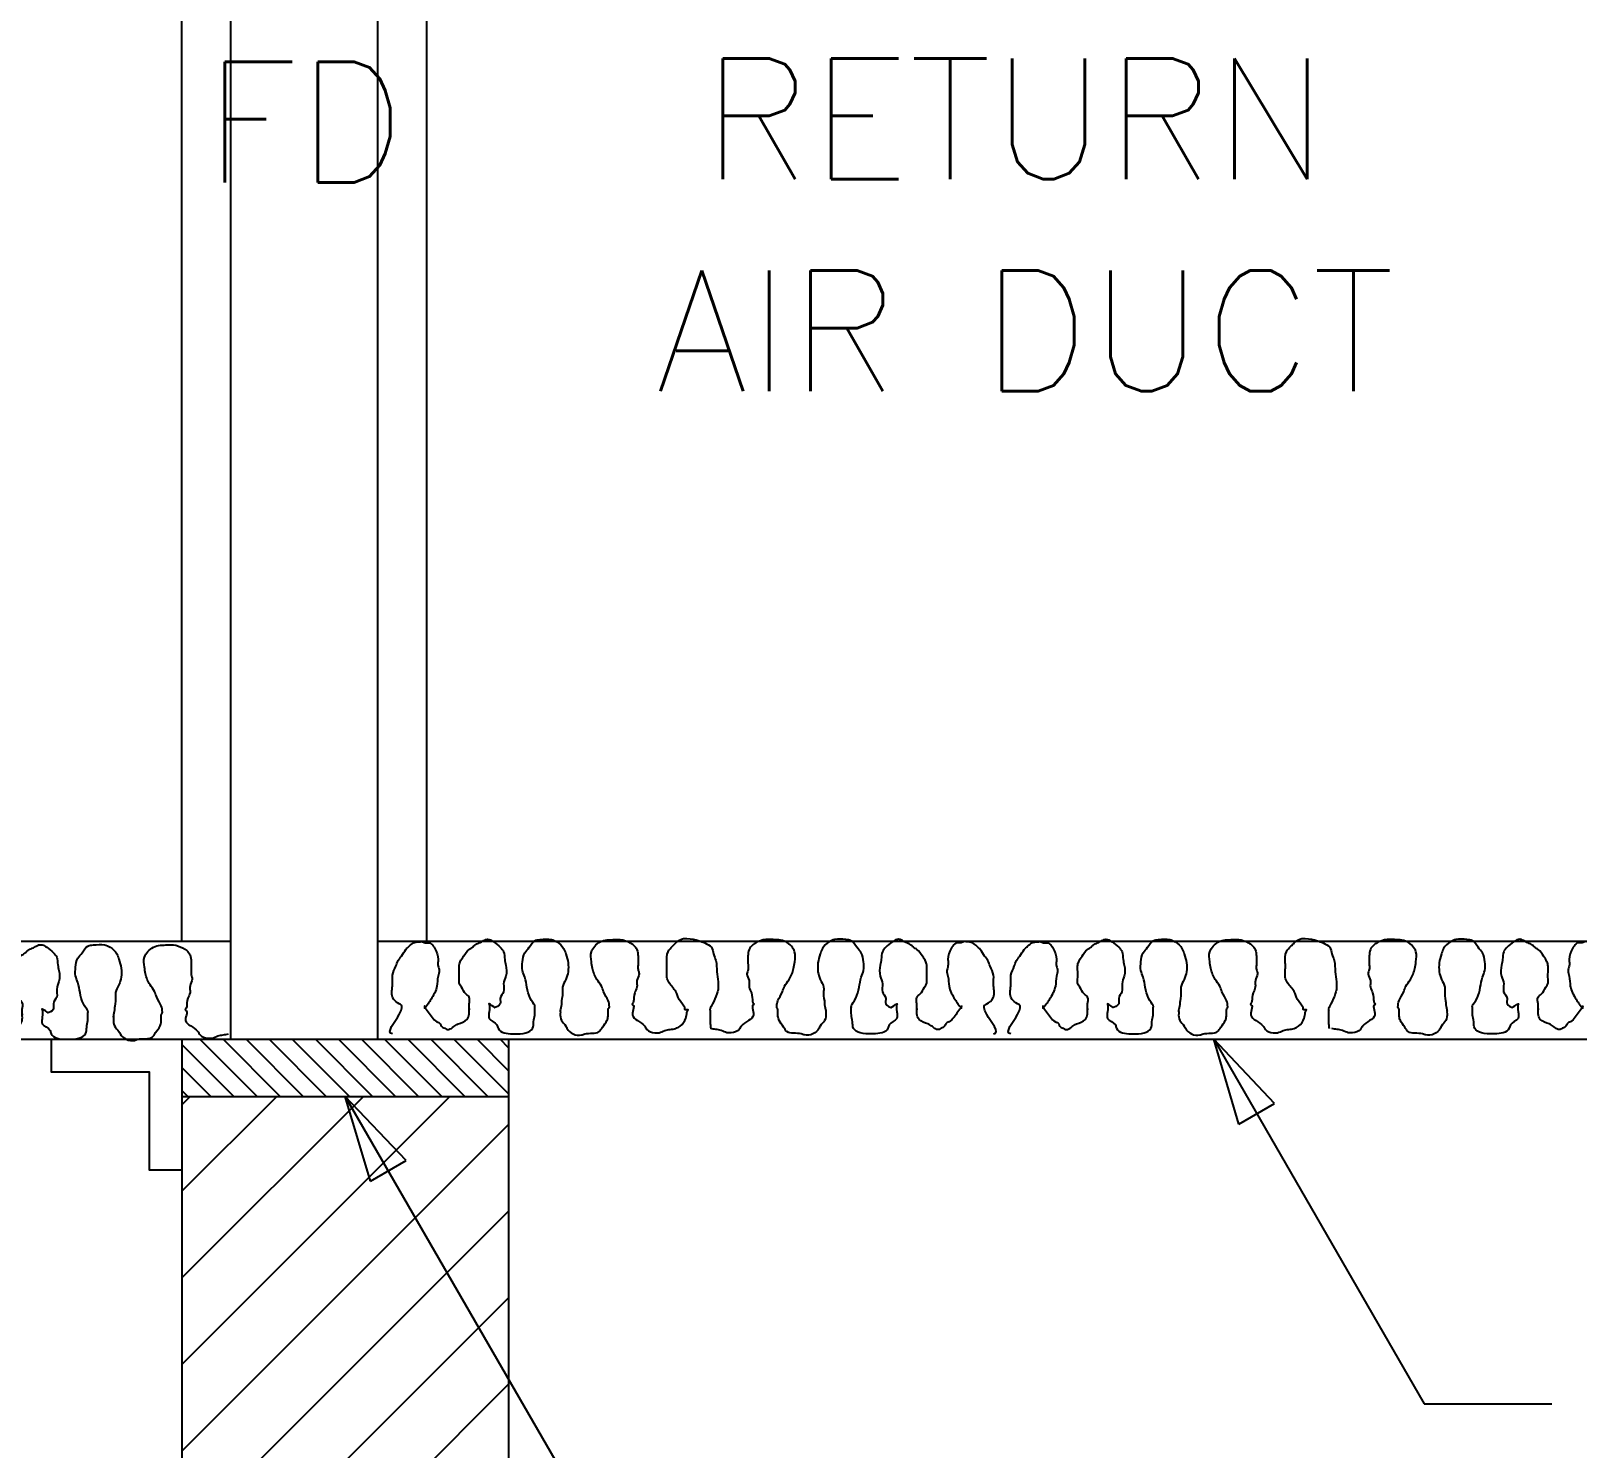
# Model space of a CAD drawing. Extents: x -251.9 to -196.2, y -340.1 to -300.7.
# Drawn here: x -243.925 to -242.003, y -335.006 to -333.244 of the extents above; entities that cross this region are included whole.
import ezdxf
from ezdxf.enums import TextEntityAlignment as Align

# ---------------------------------------------------------------- set-up
doc = ezdxf.new("R2010")
doc.units = 0
doc.header["$LTSCALE"] = 0.5
doc.header["$MEASUREMENT"] = 0
for name, color, linetype in [('AC', 10, 'CONTINUOUS'), ('DUCK', 2, 'CONTINUOUS'), ('HATCH', 11, 'CONTINUOUS'), ('LA-1', 2, 'CONTINUOUS'), ('LINE', 3, 'CONTINUOUS')]:
    doc.layers.add(name, color=color, linetype=linetype)
doc.styles.add('ROMANS', font='romans', dxfattribs={"width": 0.6})

msp = doc.modelspace()

# ---------------------------------------------------------------- hatches: boundary and pattern name
at = {"layer": 'HATCH'}
h = msp.add_hatch(dxfattribs=at)
h.set_pattern_fill('ANSI31', color=256, scale=0.162385, style=0)
h.set_pattern_definition([(315, (-335.582881, -314.251117), (-0.0143529197, -0.0143529197), [])])
h.paths.add_polyline_path([(-243.3313, -334.498), (-243.3313, -334.569), (-243.7373, -334.569), (-243.7373, -334.498)])
h = msp.add_hatch(dxfattribs=at)
h.set_pattern_fill('ANSI31', color=256, scale=0.608943, style=0)
h.set_pattern_definition([(45, (-335.58288, -352.4715), (-0.05382345, 0.05382345), [])])
h.paths.add_polyline_path([(-243.7373, -335.5129), (-243.5657, -335.5129), (-243.5657, -335.5377), (-243.4924, -335.4886), (-243.4924, -335.5129), (-243.3313, -335.5129), (-243.3313, -334.569), (-243.7373, -334.569)])

# ---------------------------------------------------------------- linework, layer by layer
at = {"layer": 'AC'}
for p, q in [((-243.6764, -334.498), (-243.6764, -332.2246)), ((-243.4937, -334.498), (-243.4937, -332.2246)), ((-243.7373, -334.3762), (-243.7373, -332.3464)), ((-243.4328, -334.3762), (-243.4328, -332.3464)), ((-243.7373, -334.498), (-243.7373, -335.5129)), ((-243.3313, -334.498), (-243.3313, -335.5129)), ((-243.7373, -334.569), (-243.3313, -334.569))]:
    msp.add_line(p, q, dxfattribs=at)
at = {"layer": 'DUCK'}
for p, q in [((-244.8943, -334.3762), (-243.6764, -334.3762)), ((-243.4937, -334.3762), (-240.9767, -334.3762)), ((-244.7522, -334.498), (-240.8549, -334.498))]:
    msp.add_line(p, q, dxfattribs=at)
at = {"layer": 'HATCH'}
for points, knots in [([(-244.0311, -334.4979), (-244.0402, -334.4971), (-244.0166, -334.4693), (-244.0204, -334.4611), (-244.0202, -334.4628), (-244.0346, -334.4526), (-244.03, -334.4375), (-244.0324, -334.4244), (-244.027, -334.4153), (-244.0248, -334.4067), (-244.019, -334.4008), (-244.0157, -334.3938), (-244.0101, -334.3887), (-244.0051, -334.3841), (-243.9989, -334.3836), (-243.9936, -334.3829), (-243.9898, -334.3854), (-243.9857, -334.3842), (-243.9814, -334.3867), (-243.9771, -334.3938), (-243.9734, -334.4034), (-243.9754, -334.413), (-243.9721, -334.4197), (-243.9756, -334.4279), (-243.9749, -334.4374), (-243.9777, -334.4452), (-243.9807, -334.4511), (-243.9836, -334.4557), (-243.9873, -334.4615), (-243.9918, -334.4665), (-243.9906, -334.4653), (-243.9906, -334.4629), (-243.9924, -334.4633), (-243.9848, -334.4726), (-243.9801, -334.4815), (-243.9715, -334.4846), (-243.9704, -334.4892), (-243.9666, -334.4906), (-243.9627, -334.4933), (-243.9571, -334.4911), (-243.9536, -334.4873), (-243.9468, -334.4841), (-243.9385, -334.4825), (-243.9355, -334.4742), (-243.936, -334.4653), (-243.9357, -334.4667), (-243.9358, -334.4675), (-243.9356, -334.4693), (-243.9363, -334.4609), (-243.934, -334.4524), (-243.9416, -334.4476), (-243.9445, -334.441), (-243.9487, -334.4352), (-243.9478, -334.4275), (-243.9481, -334.4207), (-243.9484, -334.4132), (-243.9469, -334.4073), (-243.9421, -334.4007), (-243.9378, -334.3937), (-243.9317, -334.3908), (-243.9286, -334.3867), (-243.9232, -334.3849), (-243.9187, -334.3826), (-243.9148, -334.3802), (-243.9101, -334.3804), (-243.904, -334.3842), (-243.898, -334.3892), (-243.8915, -334.3963), (-243.8922, -334.4047), (-243.8894, -334.4145), (-243.8888, -334.4252), (-243.8944, -334.4354), (-243.8909, -334.4458), (-243.8988, -334.4524), (-243.8947, -334.4625), (-243.9053, -334.4652), (-243.9026, -334.4653), (-243.9123, -334.4597), (-243.9106, -334.4609), (-243.9103, -334.4691), (-243.9131, -334.4813), (-243.9011, -334.4836), (-243.8996, -334.4966), (-243.8872, -334.498), (-243.8755, -334.4979), (-243.8668, -334.498), (-243.8556, -334.4923), (-243.8561, -334.4826), (-243.8537, -334.4742), (-243.8545, -334.4648), (-243.8541, -334.4644), (-243.8547, -334.4653), (-243.853, -334.4635), (-243.8611, -334.4535), (-243.864, -334.4405), (-243.8658, -334.4287), (-243.8705, -334.4187), (-243.8695, -334.4082), (-243.8682, -334.3973), (-243.8603, -334.3904), (-243.8562, -334.3812), (-243.8449, -334.3806), (-243.8355, -334.3794), (-243.8251, -334.3836), (-243.8184, -334.3901), (-243.8152, -334.3998), (-243.8123, -334.4094), (-243.8124, -334.4204), (-243.8151, -334.4306), (-243.8206, -334.4386), (-243.8191, -334.4497), (-243.8217, -334.4596), (-243.8207, -334.4611), (-243.8229, -334.4702), (-243.8224, -334.47), (-243.8225, -334.4701), (-243.8227, -334.4818), (-243.8162, -334.4864), (-243.8124, -334.4963), (-243.8008, -334.5018), (-243.7881, -334.4957), (-243.7756, -334.4996), (-243.7697, -334.4885), (-243.7645, -334.483), (-243.7626, -334.475), (-243.7637, -334.4666), (-243.7609, -334.4654), (-243.762, -334.463), (-243.7616, -334.458), (-243.7683, -334.4475), (-243.7712, -334.4375), (-243.7785, -334.4293), (-243.7824, -334.4186), (-243.784, -334.407), (-243.7855, -334.3969), (-243.7798, -334.3885), (-243.7706, -334.3807), (-243.7585, -334.3809), (-243.7459, -334.3802), (-243.7377, -334.3833), (-243.7307, -334.3877), (-243.7263, -334.3933), (-243.7257, -334.4023), (-243.7255, -334.4105), (-243.7264, -334.418), (-243.723, -334.4244), (-243.7288, -334.4313), (-243.7259, -334.4399), (-243.7317, -334.4482), (-243.7308, -334.4589), (-243.7331, -334.4605), (-243.7334, -334.4618), (-243.7297, -334.4632), (-243.7363, -334.4792), (-243.7194, -334.4832), (-243.7144, -334.4945), (-243.7068, -334.4966), (-243.6989, -334.4971), (-243.693, -334.4933), (-243.686, -334.4925), (-243.6815, -334.4918), (-243.6794, -334.4912)], [0, 0, 0, 0, 0.0135353, 0.0258367, 0.033431, 0.0402274, 0.0483779, 0.0538116, 0.0596161, 0.0632746, 0.0666728, 0.0715734, 0.0744575, 0.0778574, 0.0813265, 0.0833677, 0.085519, 0.0875602, 0.089081, 0.0924792, 0.0995714, 0.1036467, 0.1064475, 0.1099111, 0.1160617, 0.1203582, 0.1218775, 0.1258398, 0.12829, 0.1322523, 0.1349692, 0.1410821, 0.1458366, 0.1497988, 0.1579839, 0.1604358, 0.1619551, 0.164407, 0.1659279, 0.168733, 0.1721329, 0.1736537, 0.1797373, 0.1833958, 0.1854335, 0.1929048, 0.1963009, 0.2010554, 0.2051307, 0.209206, 0.2120901, 0.2169907, 0.2200292, 0.2220669, 0.2281798, 0.2302174, 0.2330182, 0.2369805, 0.2422891, 0.244741, 0.2466637, 0.2497055, 0.2527473, 0.2542682, 0.2563094, 0.2593512, 0.2646615, 0.2680597, 0.2728626, 0.2763261, 0.2831183, 0.2880637, 0.2928181, 0.297376, 0.3007721, 0.3055791, 0.3076167, 0.3146125, 0.3180086, 0.3234423, 0.3275176, 0.3337859, 0.3359342, 0.3454089, 0.3467698, 0.3536075, 0.3585113, 0.362643, 0.3667747, 0.3715292, 0.3762837, 0.3823966, 0.3871511, 0.3932283, 0.4003205, 0.4065831, 0.4108795, 0.4163132, 0.4219148, 0.4262668, 0.4315754, 0.4350445, 0.4418486, 0.4455117, 0.45128, 0.4549386, 0.4605401, 0.4659738, 0.4709192, 0.4760933, 0.4794894, 0.4869917, 0.4910669, 0.4965431, 0.5006184, 0.5074105, 0.5122134, 0.5165655, 0.5180848, 0.5278237, 0.5299749, 0.5389238, 0.542322, 0.5472225, 0.5500233, 0.5540985, 0.5595747, 0.567046, 0.5745483, 0.5812397, 0.5848982, 0.5897987, 0.5971158, 0.6012475, 0.6073604, 0.6113227, 0.6156765, 0.6246253, 0.6280273, 0.634481, 0.6369329, 0.6403311, 0.6444628, 0.6498965, 0.6526134, 0.6554141, 0.6597106, 0.6637859, 0.6674444, 0.6735951, 0.6790712, 0.6851842, 0.6920103, 0.6968132, 0.7069202, 0.7093704, 0.7145508, 0.7172723, 0.7209355, 0.7244046, 0.7276109, 0.7276109, 0.7276109, 0.7276109]), ([(-243.4754, -334.4913), (-243.4846, -334.4905), (-243.461, -334.4627), (-243.4648, -334.4544), (-243.4646, -334.4561), (-243.479, -334.446), (-243.4743, -334.4309), (-243.4768, -334.4177), (-243.4714, -334.4086), (-243.4692, -334.4001), (-243.4634, -334.3941), (-243.4601, -334.3871), (-243.4545, -334.3821), (-243.4495, -334.3774), (-243.4433, -334.3769), (-243.438, -334.3763), (-243.4342, -334.3788), (-243.4301, -334.3776), (-243.4258, -334.3801), (-243.4215, -334.3871), (-243.4178, -334.3967), (-243.4197, -334.4063), (-243.4165, -334.413), (-243.42, -334.4213), (-243.4192, -334.4308), (-243.4221, -334.4385), (-243.4251, -334.4444), (-243.428, -334.449), (-243.4317, -334.4548), (-243.4361, -334.4598), (-243.435, -334.4587), (-243.435, -334.4562), (-243.4368, -334.4567), (-243.4292, -334.4659), (-243.4244, -334.4749), (-243.4159, -334.4779), (-243.4148, -334.4826), (-243.411, -334.4839), (-243.4071, -334.4866), (-243.4015, -334.4845), (-243.3979, -334.4807), (-243.3912, -334.4775), (-243.3829, -334.4758), (-243.3799, -334.4675), (-243.3804, -334.4587), (-243.3801, -334.46), (-243.3802, -334.4608), (-243.38, -334.4626), (-243.3807, -334.4542), (-243.3784, -334.4457), (-243.386, -334.441), (-243.3888, -334.4343), (-243.3931, -334.4286), (-243.3922, -334.4208), (-243.3925, -334.414), (-243.3928, -334.4066), (-243.3913, -334.4006), (-243.3865, -334.394), (-243.3822, -334.387), (-243.376, -334.3842), (-243.373, -334.38), (-243.3676, -334.3783), (-243.3631, -334.376), (-243.3592, -334.3735), (-243.3545, -334.3738), (-243.3483, -334.3775), (-243.3423, -334.3825), (-243.3359, -334.3896), (-243.3365, -334.3981), (-243.3338, -334.4078), (-243.3332, -334.4185), (-243.3387, -334.4287), (-243.3353, -334.4392), (-243.3432, -334.4458), (-243.3391, -334.4558), (-243.3497, -334.4585), (-243.347, -334.4587), (-243.3567, -334.4531), (-243.355, -334.4542), (-243.3547, -334.4624), (-243.3575, -334.4746), (-243.3455, -334.4769), (-243.3439, -334.4899), (-243.3316, -334.4913), (-243.3199, -334.4912), (-243.3111, -334.4913), (-243.3, -334.4857), (-243.3005, -334.4759), (-243.2981, -334.4675), (-243.2988, -334.4581), (-243.2985, -334.4577), (-243.2991, -334.4586), (-243.2974, -334.4569), (-243.3055, -334.4468), (-243.3084, -334.4338), (-243.3102, -334.422), (-243.3149, -334.412), (-243.3139, -334.4015), (-243.3125, -334.3906), (-243.3047, -334.3837), (-243.3006, -334.3746), (-243.2893, -334.3739), (-243.2799, -334.3727), (-243.2695, -334.377), (-243.2628, -334.3834), (-243.2595, -334.3932), (-243.2567, -334.4027), (-243.2567, -334.4137), (-243.2595, -334.4239), (-243.265, -334.4319), (-243.2635, -334.4431), (-243.2661, -334.453), (-243.265, -334.4544), (-243.2673, -334.4635), (-243.2667, -334.4633), (-243.2668, -334.4634), (-243.2671, -334.4751), (-243.2605, -334.4797), (-243.2567, -334.4896), (-243.2452, -334.4951), (-243.2325, -334.489), (-243.22, -334.4929), (-243.2141, -334.4818), (-243.2089, -334.4763), (-243.207, -334.4683), (-243.2081, -334.46), (-243.2053, -334.4587), (-243.2064, -334.4563), (-243.2059, -334.4513), (-243.2127, -334.4409), (-243.2156, -334.4309), (-243.2228, -334.4226), (-243.2268, -334.412), (-243.2284, -334.4003), (-243.2298, -334.3902), (-243.2242, -334.3818), (-243.215, -334.374), (-243.2029, -334.3743), (-243.1902, -334.3735), (-243.1821, -334.3766), (-243.1751, -334.381), (-243.1707, -334.3866), (-243.1701, -334.3956), (-243.1699, -334.4038), (-243.1708, -334.4113), (-243.1674, -334.4178), (-243.1732, -334.4247), (-243.1703, -334.4332), (-243.176, -334.4415), (-243.1752, -334.4522), (-243.1775, -334.4538), (-243.1778, -334.4551), (-243.1741, -334.4565), (-243.1807, -334.4725), (-243.1638, -334.4766), (-243.1588, -334.4878), (-243.1511, -334.4899), (-243.1432, -334.4904), (-243.1373, -334.4866), (-243.1302, -334.4858), (-243.1235, -334.4848), (-243.1158, -334.4811), (-243.1102, -334.4732), (-243.1097, -334.4623), (-243.106, -334.461), (-243.1138, -334.4618), (-243.1104, -334.4589), (-243.1197, -334.45), (-243.1227, -334.4372), (-243.131, -334.43), (-243.1352, -334.4202), (-243.1341, -334.4116), (-243.1343, -334.4012), (-243.1351, -334.39), (-243.128, -334.3829), (-243.1222, -334.3769), (-243.116, -334.3722), (-243.1056, -334.3728), (-243.0966, -334.3742), (-243.0867, -334.3784), (-243.0779, -334.3824), (-243.0767, -334.3922), (-243.0723, -334.4016), (-243.0726, -334.4136), (-243.0707, -334.4254), (-243.0702, -334.4348), (-243.0728, -334.4442), (-243.0767, -334.4521), (-243.0814, -334.4614), (-243.08, -334.4623), (-243.0806, -334.4623), (-243.0804, -334.4647), (-243.0806, -334.4744), (-243.0803, -334.4817), (-243.0799, -334.4845)], [0, 0, 0, 0, 0.0135353, 0.0258367, 0.033431, 0.0402274, 0.0483779, 0.0538116, 0.0596161, 0.0632746, 0.0666728, 0.0715734, 0.0744575, 0.0778574, 0.0813265, 0.0833677, 0.085519, 0.0875602, 0.089081, 0.0924792, 0.0995714, 0.1036467, 0.1064475, 0.1099111, 0.1160617, 0.1203582, 0.1218775, 0.1258398, 0.12829, 0.1322523, 0.1349692, 0.1410821, 0.1458366, 0.1497988, 0.1579839, 0.1604358, 0.1619551, 0.164407, 0.1659279, 0.168733, 0.1721329, 0.1736537, 0.1797373, 0.1833958, 0.1854335, 0.1929048, 0.1963009, 0.2010554, 0.2051307, 0.209206, 0.2120901, 0.2169907, 0.2200292, 0.2220669, 0.2281798, 0.2302174, 0.2330182, 0.2369805, 0.2422891, 0.244741, 0.2466637, 0.2497055, 0.2527473, 0.2542682, 0.2563094, 0.2593512, 0.2646615, 0.2680597, 0.2728626, 0.2763261, 0.2831183, 0.2880637, 0.2928181, 0.297376, 0.3007721, 0.3055791, 0.3076167, 0.3146125, 0.3180086, 0.3234423, 0.3275176, 0.3337859, 0.3359342, 0.3454089, 0.3467698, 0.3536075, 0.3585113, 0.362643, 0.3667747, 0.3715292, 0.3762837, 0.3823966, 0.3871511, 0.3932283, 0.4003205, 0.4065831, 0.4108795, 0.4163132, 0.4219148, 0.4262668, 0.4315754, 0.4350445, 0.4418486, 0.4455117, 0.45128, 0.4549386, 0.4605401, 0.4659738, 0.4709192, 0.4760933, 0.4794894, 0.4869917, 0.4910669, 0.4965431, 0.5006184, 0.5074105, 0.5122134, 0.5165655, 0.5180848, 0.5278237, 0.5299749, 0.5389238, 0.542322, 0.5472225, 0.5500233, 0.5540985, 0.5595747, 0.567046, 0.5745483, 0.5812397, 0.5848982, 0.5897987, 0.5971158, 0.6012475, 0.6073604, 0.6113227, 0.6156765, 0.6246253, 0.6280273, 0.634481, 0.6369329, 0.6403311, 0.6444628, 0.6498965, 0.6526134, 0.6554141, 0.6597106, 0.6637859, 0.6674444, 0.6735951, 0.6790712, 0.6851842, 0.6920103, 0.6968132, 0.7069202, 0.7093704, 0.7145508, 0.7172723, 0.7209355, 0.7244046, 0.7278737, 0.7309155, 0.7367618, 0.7408935, 0.7470441, 0.7534889, 0.7582433, 0.7652392, 0.7704133, 0.7772097, 0.7808683, 0.7856227, 0.789698, 0.7965241, 0.8008762, 0.8037603, 0.8092436, 0.8112848, 0.8188915, 0.8225546, 0.8274584, 0.8317549, 0.8360514, 0.8428775, 0.8490281, 0.8537826, 0.8565834, 0.8632748, 0.8669334, 0.8716878, 0.8791592, 0.8839137, 0.8900266, 0.8939614, 0.8939614, 0.8939614, 0.8939614]), ([(-242.7283, -334.4913), (-242.7192, -334.4905), (-242.7427, -334.4627), (-242.7389, -334.4544), (-242.7392, -334.4561), (-242.7247, -334.446), (-242.7294, -334.4309), (-242.727, -334.4177), (-242.7323, -334.4086), (-242.7346, -334.4001), (-242.7403, -334.3941), (-242.7436, -334.3871), (-242.7492, -334.3821), (-242.7542, -334.3774), (-242.7604, -334.3769), (-242.7657, -334.3763), (-242.7695, -334.3788), (-242.7736, -334.3776), (-242.7779, -334.3801), (-242.7822, -334.3871), (-242.7859, -334.3967), (-242.784, -334.4063), (-242.7872, -334.413), (-242.7837, -334.4213), (-242.7845, -334.4308), (-242.7816, -334.4385), (-242.7787, -334.4444), (-242.7758, -334.449), (-242.7721, -334.4548), (-242.7676, -334.4598), (-242.7687, -334.4587), (-242.7688, -334.4562), (-242.7669, -334.4567), (-242.7745, -334.4659), (-242.7793, -334.4749), (-242.7878, -334.4779), (-242.7889, -334.4826), (-242.7927, -334.4839), (-242.7966, -334.4866), (-242.8023, -334.4845), (-242.8058, -334.4807), (-242.8125, -334.4775), (-242.8209, -334.4758), (-242.8239, -334.4675), (-242.8233, -334.4587), (-242.8236, -334.46), (-242.8235, -334.4608), (-242.8238, -334.4626), (-242.823, -334.4542), (-242.8254, -334.4457), (-242.8177, -334.441), (-242.8149, -334.4343), (-242.8107, -334.4286), (-242.8115, -334.4208), (-242.8113, -334.414), (-242.8109, -334.4066), (-242.8125, -334.4006), (-242.8172, -334.394), (-242.8216, -334.387), (-242.8277, -334.3842), (-242.8308, -334.38), (-242.8361, -334.3783), (-242.8406, -334.376), (-242.8445, -334.3735), (-242.8493, -334.3738), (-242.8554, -334.3775), (-242.8614, -334.3825), (-242.8678, -334.3896), (-242.8672, -334.3981), (-242.8699, -334.4078), (-242.8706, -334.4185), (-242.865, -334.4287), (-242.8684, -334.4392), (-242.8605, -334.4458), (-242.8646, -334.4558), (-242.8541, -334.4585), (-242.8568, -334.4587), (-242.8471, -334.4531), (-242.8488, -334.4542), (-242.849, -334.4624), (-242.8462, -334.4746), (-242.8582, -334.4769), (-242.8598, -334.4899), (-242.8721, -334.4913), (-242.8838, -334.4912), (-242.8926, -334.4913), (-242.9037, -334.4857), (-242.9032, -334.4759), (-242.9056, -334.4675), (-242.9049, -334.4581), (-242.9052, -334.4577), (-242.9046, -334.4586), (-242.9063, -334.4569), (-242.8982, -334.4468), (-242.8953, -334.4338), (-242.8935, -334.422), (-242.8889, -334.412), (-242.8898, -334.4015), (-242.8912, -334.3906), (-242.899, -334.3837), (-242.9032, -334.3746), (-242.9144, -334.3739), (-242.9238, -334.3727), (-242.9342, -334.377), (-242.9409, -334.3834), (-242.9442, -334.3932), (-242.947, -334.4027), (-242.947, -334.4137), (-242.9442, -334.4239), (-242.9387, -334.4319), (-242.9403, -334.4431), (-242.9377, -334.453), (-242.9387, -334.4544), (-242.9364, -334.4635), (-242.937, -334.4633), (-242.9369, -334.4634), (-242.9366, -334.4751), (-242.9432, -334.4797), (-242.947, -334.4896), (-242.9585, -334.4951), (-242.9713, -334.489), (-242.9837, -334.4929), (-242.9896, -334.4818), (-242.9948, -334.4763), (-242.9967, -334.4683), (-242.9957, -334.46), (-242.9984, -334.4587), (-242.9973, -334.4563), (-242.9978, -334.4513), (-242.991, -334.4409), (-242.9881, -334.4309), (-242.9809, -334.4226), (-242.9769, -334.412), (-242.9753, -334.4003), (-242.9739, -334.3902), (-242.9795, -334.3818), (-242.9887, -334.374), (-243.0008, -334.3743), (-243.0135, -334.3735), (-243.0216, -334.3766), (-243.0287, -334.381), (-243.0331, -334.3866), (-243.0336, -334.3956), (-243.0338, -334.4038), (-243.0329, -334.4113), (-243.0364, -334.4178), (-243.0306, -334.4247), (-243.0334, -334.4332), (-243.0277, -334.4415), (-243.0285, -334.4522), (-243.0262, -334.4538), (-243.0259, -334.4551), (-243.0296, -334.4565), (-243.023, -334.4725), (-243.04, -334.4766), (-243.045, -334.4878), (-243.0526, -334.4899), (-243.0605, -334.4904), (-243.0664, -334.4866), (-243.0734, -334.4858), (-243.0779, -334.4851), (-243.0799, -334.4845)], [0, 0, 0, 0, 0.0135353, 0.0258367, 0.033431, 0.0402274, 0.0483779, 0.0538116, 0.0596161, 0.0632746, 0.0666728, 0.0715734, 0.0744575, 0.0778574, 0.0813265, 0.0833677, 0.085519, 0.0875602, 0.089081, 0.0924792, 0.0995714, 0.1036467, 0.1064475, 0.1099111, 0.1160617, 0.1203582, 0.1218775, 0.1258398, 0.12829, 0.1322523, 0.1349692, 0.1410821, 0.1458366, 0.1497988, 0.1579839, 0.1604358, 0.1619551, 0.164407, 0.1659279, 0.168733, 0.1721329, 0.1736537, 0.1797373, 0.1833958, 0.1854335, 0.1929048, 0.1963009, 0.2010554, 0.2051307, 0.209206, 0.2120901, 0.2169907, 0.2200292, 0.2220669, 0.2281798, 0.2302174, 0.2330182, 0.2369805, 0.2422891, 0.244741, 0.2466637, 0.2497055, 0.2527473, 0.2542682, 0.2563094, 0.2593512, 0.2646615, 0.2680597, 0.2728626, 0.2763261, 0.2831183, 0.2880637, 0.2928181, 0.297376, 0.3007721, 0.3055791, 0.3076167, 0.3146125, 0.3180086, 0.3234423, 0.3275176, 0.3337859, 0.3359342, 0.3454089, 0.3467698, 0.3536075, 0.3585113, 0.362643, 0.3667747, 0.3715292, 0.3762837, 0.3823966, 0.3871511, 0.3932283, 0.4003205, 0.4065831, 0.4108795, 0.4163132, 0.4219148, 0.4262668, 0.4315754, 0.4350445, 0.4418486, 0.4455117, 0.45128, 0.4549386, 0.4605401, 0.4659738, 0.4709192, 0.4760933, 0.4794894, 0.4869917, 0.4910669, 0.4965431, 0.5006184, 0.5074105, 0.5122134, 0.5165655, 0.5180848, 0.5278237, 0.5299749, 0.5389238, 0.542322, 0.5472225, 0.5500233, 0.5540985, 0.5595747, 0.567046, 0.5745483, 0.5812397, 0.5848982, 0.5897987, 0.5971158, 0.6012475, 0.6073604, 0.6113227, 0.6156765, 0.6246253, 0.6280273, 0.634481, 0.6369329, 0.6403311, 0.6444628, 0.6498965, 0.6526134, 0.6554141, 0.6597106, 0.6637859, 0.6674444, 0.6735951, 0.6790712, 0.6851842, 0.6920103, 0.6968132, 0.7069202, 0.7093704, 0.7145508, 0.7172723, 0.7209355, 0.7244046, 0.7276109, 0.7276109, 0.7276109, 0.7276109]), ([(-242.7066, -334.4913), (-242.7157, -334.4905), (-242.6922, -334.4627), (-242.696, -334.4544), (-242.6957, -334.4561), (-242.7102, -334.446), (-242.7055, -334.4309), (-242.7079, -334.4177), (-242.7026, -334.4086), (-242.7003, -334.4001), (-242.6946, -334.3941), (-242.6913, -334.3871), (-242.6857, -334.3821), (-242.6807, -334.3774), (-242.6745, -334.3769), (-242.6692, -334.3763), (-242.6654, -334.3788), (-242.6613, -334.3776), (-242.657, -334.3801), (-242.6527, -334.3871), (-242.649, -334.3967), (-242.6509, -334.4063), (-242.6477, -334.413), (-242.6512, -334.4213), (-242.6504, -334.4308), (-242.6533, -334.4385), (-242.6562, -334.4444), (-242.6591, -334.449), (-242.6628, -334.4548), (-242.6673, -334.4598), (-242.6662, -334.4587), (-242.6661, -334.4562), (-242.668, -334.4567), (-242.6604, -334.4659), (-242.6556, -334.4749), (-242.6471, -334.4779), (-242.646, -334.4826), (-242.6422, -334.4839), (-242.6383, -334.4866), (-242.6326, -334.4845), (-242.6291, -334.4807), (-242.6224, -334.4775), (-242.614, -334.4758), (-242.6111, -334.4675), (-242.6116, -334.4587), (-242.6113, -334.46), (-242.6114, -334.4608), (-242.6112, -334.4626), (-242.6119, -334.4542), (-242.6095, -334.4457), (-242.6172, -334.441), (-242.62, -334.4343), (-242.6242, -334.4286), (-242.6234, -334.4208), (-242.6236, -334.414), (-242.624, -334.4066), (-242.6224, -334.4006), (-242.6177, -334.394), (-242.6133, -334.387), (-242.6072, -334.3842), (-242.6042, -334.38), (-242.5988, -334.3783), (-242.5943, -334.376), (-242.5904, -334.3735), (-242.5856, -334.3738), (-242.5795, -334.3775), (-242.5735, -334.3825), (-242.5671, -334.3896), (-242.5677, -334.3981), (-242.565, -334.4078), (-242.5643, -334.4185), (-242.5699, -334.4287), (-242.5665, -334.4392), (-242.5744, -334.4458), (-242.5703, -334.4558), (-242.5808, -334.4585), (-242.5782, -334.4587), (-242.5878, -334.4531), (-242.5861, -334.4542), (-242.5859, -334.4624), (-242.5887, -334.4746), (-242.5767, -334.4769), (-242.5751, -334.4899), (-242.5628, -334.4913), (-242.5511, -334.4912), (-242.5423, -334.4913), (-242.5312, -334.4857), (-242.5317, -334.4759), (-242.5293, -334.4675), (-242.53, -334.4581), (-242.5297, -334.4577), (-242.5303, -334.4586), (-242.5286, -334.4569), (-242.5367, -334.4468), (-242.5396, -334.4338), (-242.5414, -334.422), (-242.546, -334.412), (-242.5451, -334.4015), (-242.5437, -334.3906), (-242.5359, -334.3837), (-242.5317, -334.3746), (-242.5205, -334.3739), (-242.5111, -334.3727), (-242.5007, -334.377), (-242.494, -334.3834), (-242.4907, -334.3932), (-242.4879, -334.4027), (-242.4879, -334.4137), (-242.4907, -334.4239), (-242.4962, -334.4319), (-242.4947, -334.4431), (-242.4972, -334.453), (-242.4962, -334.4544), (-242.4985, -334.4635), (-242.4979, -334.4633), (-242.498, -334.4634), (-242.4983, -334.4751), (-242.4917, -334.4797), (-242.4879, -334.4896), (-242.4764, -334.4951), (-242.4637, -334.489), (-242.4512, -334.4929), (-242.4453, -334.4818), (-242.4401, -334.4763), (-242.4382, -334.4683), (-242.4392, -334.46), (-242.4365, -334.4587), (-242.4376, -334.4563), (-242.4371, -334.4513), (-242.4439, -334.4409), (-242.4468, -334.4309), (-242.454, -334.4226), (-242.458, -334.412), (-242.4596, -334.4003), (-242.461, -334.3902), (-242.4554, -334.3818), (-242.4462, -334.374), (-242.4341, -334.3743), (-242.4214, -334.3735), (-242.4133, -334.3766), (-242.4063, -334.381), (-242.4019, -334.3866), (-242.4013, -334.3956), (-242.4011, -334.4038), (-242.402, -334.4113), (-242.3985, -334.4178), (-242.4043, -334.4247), (-242.4015, -334.4332), (-242.4072, -334.4415), (-242.4064, -334.4522), (-242.4087, -334.4538), (-242.409, -334.4551), (-242.4053, -334.4565), (-242.4119, -334.4725), (-242.3949, -334.4766), (-242.3899, -334.4878), (-242.3823, -334.4899), (-242.3744, -334.4904), (-242.3685, -334.4866), (-242.3613, -334.4858), (-242.3546, -334.4848), (-242.347, -334.4811), (-242.3414, -334.4732), (-242.3409, -334.4623), (-242.3372, -334.461), (-242.345, -334.4618), (-242.3415, -334.4589), (-242.3509, -334.45), (-242.3539, -334.4372), (-242.3622, -334.43), (-242.3664, -334.4202), (-242.3653, -334.4116), (-242.3654, -334.4012), (-242.3663, -334.39), (-242.3592, -334.3829), (-242.3534, -334.3769), (-242.3472, -334.3722), (-242.3368, -334.3728), (-242.3278, -334.3742), (-242.3179, -334.3784), (-242.3091, -334.3824), (-242.3079, -334.3922), (-242.3035, -334.4016), (-242.3038, -334.4136), (-242.3019, -334.4254), (-242.3014, -334.4348), (-242.3039, -334.4442), (-242.3079, -334.4521), (-242.3126, -334.4614), (-242.3111, -334.4623), (-242.3117, -334.4623), (-242.3116, -334.4647), (-242.3118, -334.4744), (-242.3115, -334.4817), (-242.3111, -334.4845)], [0, 0, 0, 0, 0.0135353, 0.0258367, 0.033431, 0.0402274, 0.0483779, 0.0538116, 0.0596161, 0.0632746, 0.0666728, 0.0715734, 0.0744575, 0.0778574, 0.0813265, 0.0833677, 0.085519, 0.0875602, 0.089081, 0.0924792, 0.0995714, 0.1036467, 0.1064475, 0.1099111, 0.1160617, 0.1203582, 0.1218775, 0.1258398, 0.12829, 0.1322523, 0.1349692, 0.1410821, 0.1458366, 0.1497988, 0.1579839, 0.1604358, 0.1619551, 0.164407, 0.1659279, 0.168733, 0.1721329, 0.1736537, 0.1797373, 0.1833958, 0.1854335, 0.1929048, 0.1963009, 0.2010554, 0.2051307, 0.209206, 0.2120901, 0.2169907, 0.2200292, 0.2220669, 0.2281798, 0.2302174, 0.2330182, 0.2369805, 0.2422891, 0.244741, 0.2466637, 0.2497055, 0.2527473, 0.2542682, 0.2563094, 0.2593512, 0.2646615, 0.2680597, 0.2728626, 0.2763261, 0.2831183, 0.2880637, 0.2928181, 0.297376, 0.3007721, 0.3055791, 0.3076167, 0.3146125, 0.3180086, 0.3234423, 0.3275176, 0.3337859, 0.3359342, 0.3454089, 0.3467698, 0.3536075, 0.3585113, 0.362643, 0.3667747, 0.3715292, 0.3762837, 0.3823966, 0.3871511, 0.3932283, 0.4003205, 0.4065831, 0.4108795, 0.4163132, 0.4219148, 0.4262668, 0.4315754, 0.4350445, 0.4418486, 0.4455117, 0.45128, 0.4549386, 0.4605401, 0.4659738, 0.4709192, 0.4760933, 0.4794894, 0.4869917, 0.4910669, 0.4965431, 0.5006184, 0.5074105, 0.5122134, 0.5165655, 0.5180848, 0.5278237, 0.5299749, 0.5389238, 0.542322, 0.5472225, 0.5500233, 0.5540985, 0.5595747, 0.567046, 0.5745483, 0.5812397, 0.5848982, 0.5897987, 0.5971158, 0.6012475, 0.6073604, 0.6113227, 0.6156765, 0.6246253, 0.6280273, 0.634481, 0.6369329, 0.6403311, 0.6444628, 0.6498965, 0.6526134, 0.6554141, 0.6597106, 0.6637859, 0.6674444, 0.6735951, 0.6790712, 0.6851842, 0.6920103, 0.6968132, 0.7069202, 0.7093704, 0.7145508, 0.7172723, 0.7209355, 0.7244046, 0.7278737, 0.7309155, 0.7367618, 0.7408935, 0.7470441, 0.7534889, 0.7582433, 0.7652392, 0.7704133, 0.7772097, 0.7808683, 0.7856227, 0.789698, 0.7965241, 0.8008762, 0.8037603, 0.8092436, 0.8112848, 0.8188915, 0.8225546, 0.8274584, 0.8317549, 0.8360514, 0.8428775, 0.8490281, 0.8537826, 0.8565834, 0.8632748, 0.8669334, 0.8716878, 0.8791592, 0.8839137, 0.8900266, 0.8939614, 0.8939614, 0.8939614, 0.8939614]), ([(-241.9559, -334.4913), (-241.9468, -334.4905), (-241.9703, -334.4627), (-241.9666, -334.4544), (-241.9668, -334.4561), (-241.9524, -334.446), (-241.957, -334.4309), (-241.9546, -334.4177), (-241.9599, -334.4086), (-241.9622, -334.4001), (-241.9679, -334.3941), (-241.9712, -334.3871), (-241.9769, -334.3821), (-241.9819, -334.3774), (-241.9881, -334.3769), (-241.9933, -334.3763), (-241.9972, -334.3788), (-242.0012, -334.3776), (-242.0055, -334.3801), (-242.0098, -334.3871), (-242.0135, -334.3967), (-242.0116, -334.4063), (-242.0149, -334.413), (-242.0113, -334.4213), (-242.0121, -334.4308), (-242.0093, -334.4385), (-242.0063, -334.4444), (-242.0034, -334.449), (-241.9997, -334.4548), (-241.9952, -334.4598), (-241.9963, -334.4587), (-241.9964, -334.4562), (-241.9946, -334.4567), (-242.0021, -334.4659), (-242.0069, -334.4749), (-242.0154, -334.4779), (-242.0165, -334.4826), (-242.0204, -334.4839), (-242.0242, -334.4866), (-242.0299, -334.4845), (-242.0334, -334.4807), (-242.0401, -334.4775), (-242.0485, -334.4758), (-242.0515, -334.4675), (-242.051, -334.4587), (-242.0513, -334.46), (-242.0512, -334.4608), (-242.0514, -334.4626), (-242.0507, -334.4542), (-242.053, -334.4457), (-242.0453, -334.441), (-242.0425, -334.4343), (-242.0383, -334.4286), (-242.0391, -334.4208), (-242.0389, -334.414), (-242.0386, -334.4066), (-242.0401, -334.4006), (-242.0449, -334.394), (-242.0492, -334.387), (-242.0553, -334.3842), (-242.0584, -334.38), (-242.0637, -334.3783), (-242.0683, -334.376), (-242.0721, -334.3735), (-242.0769, -334.3738), (-242.083, -334.3775), (-242.089, -334.3825), (-242.0954, -334.3896), (-242.0948, -334.3981), (-242.0975, -334.4078), (-242.0982, -334.4185), (-242.0926, -334.4287), (-242.0961, -334.4392), (-242.0881, -334.4458), (-242.0922, -334.4558), (-242.0817, -334.4585), (-242.0844, -334.4587), (-242.0747, -334.4531), (-242.0764, -334.4542), (-242.0766, -334.4624), (-242.0738, -334.4746), (-242.0858, -334.4769), (-242.0874, -334.4899), (-242.0997, -334.4913), (-242.1115, -334.4912), (-242.1202, -334.4913), (-242.1314, -334.4857), (-242.1308, -334.4759), (-242.1333, -334.4675), (-242.1325, -334.4581), (-242.1328, -334.4577), (-242.1323, -334.4586), (-242.134, -334.4569), (-242.1258, -334.4468), (-242.123, -334.4338), (-242.1212, -334.422), (-242.1165, -334.412), (-242.1174, -334.4015), (-242.1188, -334.3906), (-242.1267, -334.3837), (-242.1308, -334.3746), (-242.1421, -334.3739), (-242.1514, -334.3727), (-242.1618, -334.377), (-242.1686, -334.3834), (-242.1718, -334.3932), (-242.1746, -334.4027), (-242.1746, -334.4137), (-242.1719, -334.4239), (-242.1664, -334.4319), (-242.1679, -334.4431), (-242.1653, -334.453), (-242.1663, -334.4544), (-242.1641, -334.4635), (-242.1646, -334.4633), (-242.1645, -334.4634), (-242.1642, -334.4751), (-242.1708, -334.4797), (-242.1746, -334.4896), (-242.1862, -334.4951), (-242.1989, -334.489), (-242.2114, -334.4929), (-242.2173, -334.4818), (-242.2224, -334.4763), (-242.2243, -334.4683), (-242.2233, -334.46), (-242.226, -334.4587), (-242.2249, -334.4563), (-242.2254, -334.4513), (-242.2187, -334.4409), (-242.2157, -334.4309), (-242.2085, -334.4226), (-242.2046, -334.412), (-242.2029, -334.4003), (-242.2015, -334.3902), (-242.2071, -334.3818), (-242.2163, -334.374), (-242.2284, -334.3743), (-242.2411, -334.3735), (-242.2492, -334.3766), (-242.2563, -334.381), (-242.2607, -334.3866), (-242.2612, -334.3956), (-242.2614, -334.4038), (-242.2605, -334.4113), (-242.264, -334.4178), (-242.2582, -334.4247), (-242.261, -334.4332), (-242.2553, -334.4415), (-242.2562, -334.4522), (-242.2538, -334.4538), (-242.2536, -334.4551), (-242.2572, -334.4565), (-242.2506, -334.4725), (-242.2676, -334.4766), (-242.2726, -334.4878), (-242.2802, -334.4899), (-242.2881, -334.4904), (-242.294, -334.4866), (-242.301, -334.4858), (-242.3055, -334.4851), (-242.3076, -334.4845)], [0, 0, 0, 0, 0.0135353, 0.0258367, 0.033431, 0.0402274, 0.0483779, 0.0538116, 0.0596161, 0.0632746, 0.0666728, 0.0715734, 0.0744575, 0.0778574, 0.0813265, 0.0833677, 0.085519, 0.0875602, 0.089081, 0.0924792, 0.0995714, 0.1036467, 0.1064475, 0.1099111, 0.1160617, 0.1203582, 0.1218775, 0.1258398, 0.12829, 0.1322523, 0.1349692, 0.1410821, 0.1458366, 0.1497988, 0.1579839, 0.1604358, 0.1619551, 0.164407, 0.1659279, 0.168733, 0.1721329, 0.1736537, 0.1797373, 0.1833958, 0.1854335, 0.1929048, 0.1963009, 0.2010554, 0.2051307, 0.209206, 0.2120901, 0.2169907, 0.2200292, 0.2220669, 0.2281798, 0.2302174, 0.2330182, 0.2369805, 0.2422891, 0.244741, 0.2466637, 0.2497055, 0.2527473, 0.2542682, 0.2563094, 0.2593512, 0.2646615, 0.2680597, 0.2728626, 0.2763261, 0.2831183, 0.2880637, 0.2928181, 0.297376, 0.3007721, 0.3055791, 0.3076167, 0.3146125, 0.3180086, 0.3234423, 0.3275176, 0.3337859, 0.3359342, 0.3454089, 0.3467698, 0.3536075, 0.3585113, 0.362643, 0.3667747, 0.3715292, 0.3762837, 0.3823966, 0.3871511, 0.3932283, 0.4003205, 0.4065831, 0.4108795, 0.4163132, 0.4219148, 0.4262668, 0.4315754, 0.4350445, 0.4418486, 0.4455117, 0.45128, 0.4549386, 0.4605401, 0.4659738, 0.4709192, 0.4760933, 0.4794894, 0.4869917, 0.4910669, 0.4965431, 0.5006184, 0.5074105, 0.5122134, 0.5165655, 0.5180848, 0.5278237, 0.5299749, 0.5389238, 0.542322, 0.5472225, 0.5500233, 0.5540985, 0.5595747, 0.567046, 0.5745483, 0.5812397, 0.5848982, 0.5897987, 0.5971158, 0.6012475, 0.6073604, 0.6113227, 0.6156765, 0.6246253, 0.6280273, 0.634481, 0.6369329, 0.6403311, 0.6444628, 0.6498965, 0.6526134, 0.6554141, 0.6597106, 0.6637859, 0.6674444, 0.6735951, 0.6790712, 0.6851842, 0.6920103, 0.6968132, 0.7069202, 0.7093704, 0.7145508, 0.7172723, 0.7209355, 0.7244046, 0.7276109, 0.7276109, 0.7276109, 0.7276109])]:
    msp.add_open_spline(points, degree=3, knots=knots, dxfattribs=at)
at = {"layer": 'LINE', "color": 4}
for p, q in [((-242.4544, -334.498), (-242.1927, -334.9513)), ((-242.4232, -334.6034), (-242.4544, -334.498)), ((-242.3788, -334.5778), (-242.4544, -334.498)), ((-243.5343, -334.569), (-243.098, -335.3247)), ((-243.4587, -334.6488), (-243.5343, -334.569)), ((-243.503, -334.6744), (-243.5343, -334.569)), ((-242.4232, -334.6034), (-242.3788, -334.5778)), ((-243.503, -334.6744), (-243.4587, -334.6488)), ((-242.1927, -334.9513), (-242.0342, -334.9513))]:
    msp.add_line(p, q, dxfattribs=at)
at = {"layer": 'LINE'}
msp.add_lwpolyline([(-243.8997, -334.498), (-243.8997, -334.5386), (-243.7779, -334.5386), (-243.7779, -334.6604), (-243.7373, -334.6604)], dxfattribs=at)

# ---------------------------------------------------------------- texts
at = {"layer": 'LA-1', "style": 'ROMANS'}
for s, p in [('FD', (-243.5843, -333.4327)), ('RETURN', (-242.7017, -333.4285)), ('AIR DUCT', (-242.689, -333.6923))]:
    msp.add_text(s, height=0.15001, dxfattribs=at).set_placement(p, align=Align.CENTER)

doc.saveas('drawing.dxf')
